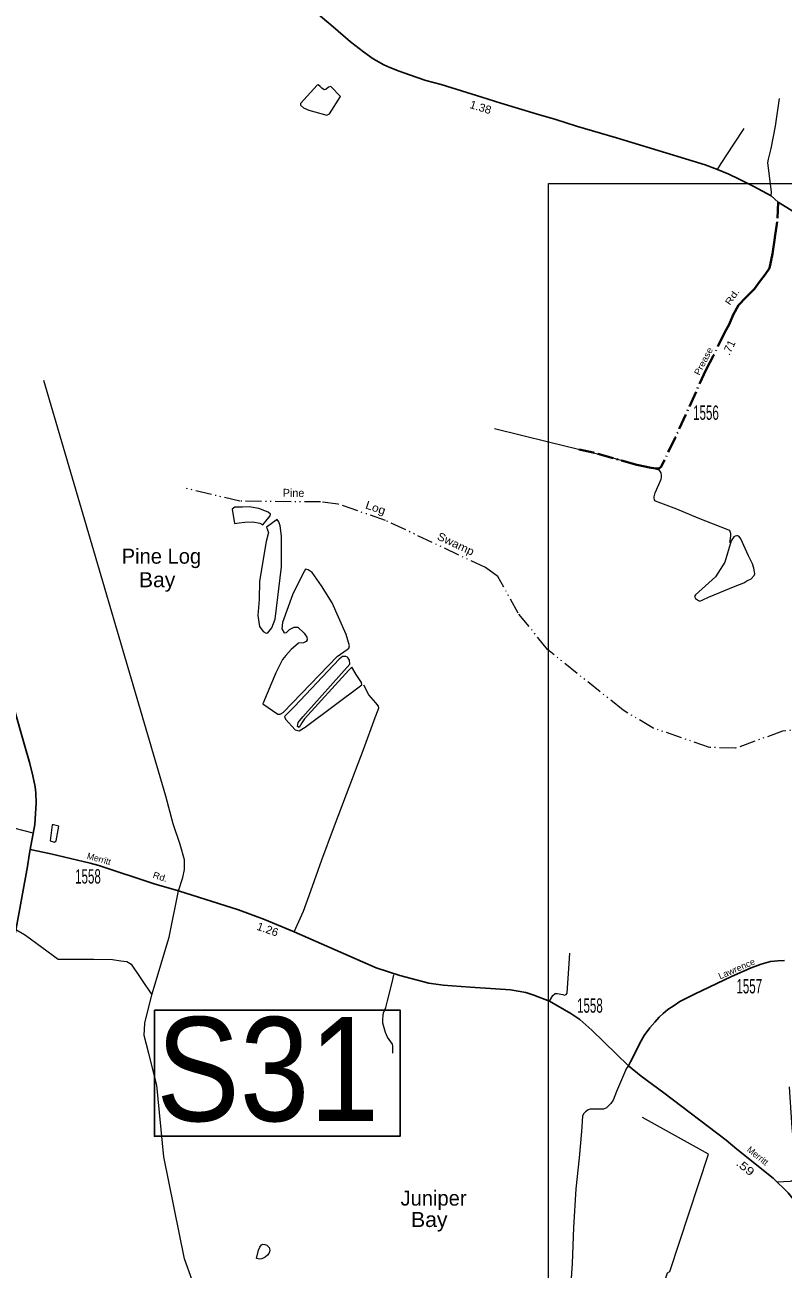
# Model space of a CAD drawing. Extents: x 603043 to 686688, y 20385 to 81526.
# Drawn here: x 628423 to 630793, y 65585 to 69471 of the extents above; entities that cross this region are included whole.
import ezdxf
from ezdxf.enums import TextEntityAlignment as Align

# ---------------------------------------------------------------- set-up
doc = ezdxf.new("R2010")
doc.units = 0
doc.header["$LTSCALE"] = 10
doc.linetypes.add('DASH_DOUBLE_DOT', pattern=[9.2, 5, -1.2, 0.3, -1.2, 0.3, -1.2])
doc.linetypes.add('DOT_DASHED', pattern=[7.7, 5, -1.2, 0.3, -1.2])
for name, color, linetype, lineweight in [('11', 7, 'Continuous', 40), ('17', 7, 'Continuous', 40), ('31', 7, 'Continuous', 35), ('32', 7, 'Continuous', 25), ('35', 7, 'Continuous', 13), ('59', 7, 'Continuous', 13), ('60', 7, 'Continuous', 13), ('63', 7, 'Continuous', 13)]:
    doc.layers.add(name, color=color, linetype=linetype, lineweight=lineweight)
doc.layers.add('21', color=7, linetype='Continuous')
doc.layers.add('8', color=7, linetype='Continuous')

msp = doc.modelspace()

# ---------------------------------------------------------------- linework, layer by layer
at = {"layer": '31', "lineweight": 25}
msp.add_lwpolyline([(628828.12, 66393.68), (629595.47, 66393.68), (629595.47, 65999.75), (628828.12, 65999.75)], close=True, dxfattribs=at)
at = {"layer": '32'}
for points in [[(630777.3, 68917.14), (630755.53, 68937.32), (630700.81, 68966.85), (630654.68, 68989.93), (630623.03, 69005.5), (630587.62, 69019.46), (630548.46, 69033.95), (630450.29, 69064.55), (630271.66, 69118.77), (630147.2, 69155.28), (630082.29, 69176.21), (630021.14, 69193.39), (629910.63, 69227.21), (629851.09, 69246), (629723.95, 69284.66), (629676.21, 69298.08), (629625.24, 69315.26), (629593.06, 69326.53), (629563.55, 69338.34), (629544.78, 69346.93), (629520.64, 69360.35), (629511.52, 69365.72), (629481.48, 69386.66), (629441.02, 69418.32), (629386.43, 69465.53), (629313.73, 69526.53)], [(631097.02, 68725.77), (630927.42, 68825.37), (630777.3, 68917.14)], [(628439.67, 66895.35), (628454.74, 66973.36), (628458.48, 67041.2), (628457.41, 67072.34), (628455.26, 67091.66), (628448.55, 67125.25), (628438.32, 67164.56), (628420.93, 67225.34), (628389.28, 67339.15), (628348.51, 67475.5), (628308.28, 67610.25)], [(628289.49, 66078.02), (628297.85, 66130.44), (628310.23, 66198.84), (628349.27, 66396.32), (628360.1, 66460.3), (628393.94, 66637.18), (628431.32, 66842.64), (628436.77, 66878.02), (628439.67, 66895.35)], [(628439.67, 66895.35), (628504.79, 66881.88), (628627.23, 66852.8), (628654.14, 66845.26), (628827.71, 66788.71), (628903.33, 66766.62), (629090.36, 66706.84), (629172.44, 66677.21), (629264.2, 66638.43), (629521.2, 66525.87), (629594.39, 66502.17), (629685.08, 66478.47), (629730.29, 66472.01), (629814.25, 66465.01), (629877.99, 66461.58), (629941, 66456.93), (629988.9, 66448.31), (630013.12, 66440.77), (630062.9, 66421.92), (630129.64, 66383.68), (630157.36, 66364.29), (630194.5, 66330.89), (630309.13, 66219.94)], [(630796.48, 66549.03), (630775.49, 66547.41), (630753.16, 66545.8), (630724.09, 66537.72), (630692.88, 66525.87), (630631.52, 66498.4), (630516.07, 66443.46), (630470.06, 66420.3), (630451.76, 66407.91), (630432.38, 66396.07), (630417.31, 66383.68), (630404.93, 66371.83), (630391.48, 66356.21), (630376.14, 66338.44), (630358.65, 66314.2), (630345.19, 66290.5), (630331.2, 66262.49), (630316.13, 66232.33), (630309.13, 66219.94)], [(630309.13, 66219.94), (630348.92, 66187.35), (630419.77, 66135.05), (630614.46, 65987.28), (630647.44, 65959.32), (630761, 65868.69), (630808.03, 65823.08), (630845.23, 65777.41), (630858.74, 65757.33), (630881.92, 65714.69), (630890.51, 65701.9), (630922.35, 65634.33), (630951.91, 65544.23), (630961.62, 65489.36), (630965.52, 65467.89)]]:
    msp.add_lwpolyline(points, dxfattribs=at)
at = {"layer": '32', "linetype": 'DOT_DASHED', "lineweight": 40}
msp.add_lwpolyline([(630777.3, 68917.14), (630774.33, 68856.17), (630766.46, 68806), (630759.54, 68756.38), (630750.32, 68711.38), (630736.48, 68691.76), (630719.18, 68668.68), (630703.03, 68646.75), (630676.51, 68620.21), (630653.44, 68595.63), (630636.15, 68565.63), (630623.46, 68535.62), (630610.67, 68511.35), (630575.46, 68438.15), (630551.96, 68395.18), (630455.58, 68181.41), (630411.28, 68090.9), (630407.59, 68087.41), (630403.07, 68085.56), (630397.53, 68085.77), (630380.69, 68088.23), (630335.72, 68097.48), (630199.29, 68135.28), (630154.77, 68145.33)], dxfattribs=at)
at = {"layer": '35'}
for p, q in [((629890.46, 68210.85), (630059.86, 68168.93)), ((628449.56, 66946.58), (628360.55, 66969.14))]:
    msp.add_line(p, q, dxfattribs=at)
for points in [[(630755.53, 68937.32), (630756.07, 68949.67), (630744.26, 69040.39), (630746.95, 69052.2), (630755.53, 69085.49), (630768.94, 69155.28), (630780.74, 69241.17)], [(630587.62, 69019.46), (630599.42, 69038.25), (630638.05, 69098.91), (630670.71, 69147.75)], [(630059.86, 68168.93), (630195.47, 68135.36), (630233.19, 68126.15), (630312.51, 68104.35), (630405.15, 68081.38)], [(630626.26, 67854.38), (630628.59, 67867.47), (630629.49, 67876.15), (630629.23, 67882.79), (630627.42, 67888.56), (630625.58, 67890.98), (630622.51, 67892.81), (630526.73, 67930.41), (630460.28, 67958.3), (630393.78, 67983.81), (630392.53, 67984.99), (630390.74, 67987.46), (630389.46, 67993.53), (630389.47, 67997.18), (630392.49, 68009.27), (630404.07, 68035.61), (630410.98, 68052.5), (630412.83, 68058.94), (630412.97, 68063.47), (630411.06, 68071.74), (630405.15, 68081.38)], [(629264.2, 66638.43), (629294.07, 66702.53), (629316.68, 66766.62), (629350.85, 66863.57), (629387.18, 66961.59), (629428.35, 67068.78), (629480.83, 67207.73), (629517.7, 67307.91), (629527.39, 67331.61), (629529.54, 67337.54), (629528.46, 67342.92), (629520.12, 67353.16), (629498.05, 67379.01), (629481.91, 67409.17)], [(630062.9, 66421.92), (630073.13, 66439.69), (630080.66, 66445.62), (630086.05, 66445.62), (630104.35, 66442.38), (630109.19, 66440.77), (630115.11, 66442.38), (630117.26, 66446.69), (630123.72, 66539.33), (630125.6, 66572.19)], [(629573.46, 66259.63), (629572.84, 66280.98), (629571.62, 66287.04), (629556.33, 66309.59), (629550.2, 66323.61), (629542.24, 66352.85), (629542.21, 66363.83), (629542.81, 66378.45), (629543.97, 66385.13), (629550.65, 66402.19), (629556.72, 66422.38), (629571.26, 66479.64), (629576.06, 66504.06)], [(630309.13, 66219.94), (630302.94, 66212.94), (630271.73, 66139.15), (630260.96, 66112.22), (630254.51, 66102.53), (630245.89, 66093.37), (630241.05, 66089.06), (630230.82, 66084.76), (630218.45, 66084.76), (630199.61, 66084.76), (630189.92, 66084.22), (630182.92, 66082.06), (630175.39, 66076.14), (630169.2, 66070.21), (630165.43, 66062.13), (630162.2, 66014.74), (630155.74, 65932.33), (630145.25, 65835.92), (630137.44, 65714.74), (630133.41, 65602.17), (630127.22, 65512.22)], [(630772.6, 65857.12), (630814.05, 65859.66), (630818.89, 65860.85), (630824.36, 65863.3), (630832.27, 65871.86), (630835.32, 65877.96), (630835.28, 65885.28), (630820.43, 66026.04), (630812.27, 66154.05)]]:
    msp.add_lwpolyline(points, dxfattribs=at)
msp.add_lwpolyline([(629147.38, 65617.87), (629153.64, 65644.35), (629157.28, 65653.66), (629163.02, 65660.58), (629167.26, 65662.37), (629172.78, 65662.02), (629178.9, 65659.45), (629186.85, 65652.8), (629188.81, 65644.27), (629187.59, 65638.78), (629185.09, 65633.94), (629180.87, 65628.57), (629174.13, 65622.5), (629163.75, 65617.1), (629157.14, 65616.08)], close=True, dxfattribs=at)
at = {"layer": '59'}
msp.add_line((628508.37, 66972.48), (628501.93, 66922.56), dxfattribs=at)
for points in [[(628819.91, 66441.31), (628874.44, 66621.44), (628903.33, 66766.62), (628916.52, 66808.09), (628921.9, 66832.87), (628922.44, 66863.03), (628908.98, 66910.97), (628886.38, 66975.6), (628864.04, 67062.31), (628482.44, 68360.34)], [(627634.77, 67339.69), (627832.84, 67170.03), (628164.37, 66875.96), (628366.74, 66664.83), (628392.03, 66647.59), (628424.87, 66627.66), (628527.39, 66553.34), (628638.8, 66553.34), (628696.66, 66551.72), (628723.57, 66547.95), (628741.87, 66545.8), (628755.25, 66537.77), (628819.91, 66441.31)], [(628501.93, 66922.56), (628515.88, 66918.26), (628521.24, 66923.1), (628529.83, 66968.73), (628520.71, 66970.34), (628513.2, 66972.48), (628508.37, 66972.48)], [(629735.4, 64820.66), (629709.57, 64817.43), (629691.27, 64807.73), (629654.67, 64818.5), (629499.94, 64843.28), (629459.57, 64856.75), (629238.06, 64974.12), (629182, 65029.22), (629042.06, 65273), (629031.69, 65319.2), (628988.44, 65398.07), (628970.44, 65453.43), (628970.44, 65483.43), (628922, 65616.39), (628857.94, 65935.7), (628835.25, 66159.62), (628810.22, 66258.18), (628795.69, 66314.2), (628797.84, 66353.52), (628819.91, 66441.31)], [(630353.81, 64615.45), (630336, 64640.52), (630256.44, 65037.13), (630430.75, 65572.77), (630438.38, 65577.62), (630559.38, 65944.27), (630353.62, 66058.32)]]:
    msp.add_lwpolyline(points, dxfattribs=at)
at = {"layer": '59', "linetype": 'DASH_DOUBLE_DOT'}
msp.add_lwpolyline([(631810.62, 66522.76), (631792.62, 66535.12), (631554, 66577.81), (631465, 66608.55), (631383.56, 66669.16), (631279.38, 66786.22), (631055, 67181.67), (631014.19, 67227.47), (630943.12, 67267.88), (630892.25, 67277.88), (630790.75, 67264.86), (630643.5, 67211.74), (630562.12, 67214.35), (630386.88, 67274.8), (630292.69, 67330.66), (630056.12, 67520.32), (629964.69, 67634.12), (629901, 67748.39), (629862.88, 67776.15), (629550.19, 67923.3), (629402.62, 67974.21), (629346.88, 67981.3), (629095.38, 67983.23), (628917.38, 68025.73)], dxfattribs=at)
at = {"layer": '60'}
for points in [[(629336.1, 69283.05), (629284.6, 69225.6), (629284.6, 69220.77), (629293.72, 69212.72), (629310.89, 69205.2), (629366.68, 69189.64)], [(629366.68, 69189.64), (629374.72, 69193.39), (629409.59, 69248.15), (629379.55, 69278.75), (629372.04, 69277.14), (629363.99, 69269.09), (629358.63, 69268.01), (629351.66, 69273.38), (629345.76, 69278.75), (629339.86, 69284.12), (629336.1, 69283.05)], [(629079.14, 67965.1), (629070.56, 67958.66), (629078.07, 67913.57), (629093.09, 67915.71), (629110.26, 67917.86), (629136.01, 67918.93), (629157.47, 67914.64), (629167.12, 67909.27)], [(629167.12, 67909.27), (629185.36, 67932.89), (629189.65, 67938.26), (629190.72, 67942.55), (629183.21, 67949), (629154.25, 67960.81), (629124.21, 67966.18), (629102.75, 67965.1), (629090.95, 67965.1), (629079.14, 67965.1)], [(629211.11, 67926.45), (629177.85, 67902.83), (629184.29, 67885.65), (629176.78, 67857.73), (629156.39, 67733.19), (629155.32, 67676.28), (629151.03, 67626.89), (629156.39, 67592.53), (629168.19, 67576.43), (629176.78, 67571.06)], [(629176.78, 67571.06), (629182.14, 67572.13), (629195.02, 67588.24), (629205.75, 67615.08), (629225.06, 67778.28), (629225.06, 67873.84), (629220.77, 67906.05), (629216.47, 67918.93), (629211.11, 67926.45)], [(630638.05, 67871.69), (630630, 67859.34), (630610.15, 67793.31), (630581.72, 67747.68), (630518.96, 67691.31), (630515.2, 67685.95), (630518.96, 67680.04), (630528.08, 67673.06), (630532.37, 67670.91), (630541.49, 67675.74), (630559.19, 67683.8)], [(630559.19, 67683.8), (630642.88, 67717.62), (630656.29, 67722.99), (630669.7, 67728.36), (630678.82, 67734.26), (630692.77, 67741.24), (630702.42, 67751.44), (630704.03, 67756.81), (630703.49, 67763.25), (630701.35, 67774.52), (630696.52, 67787.41), (630684.18, 67813.18), (630660.04, 67866.32), (630654.68, 67873.3), (630651.46, 67875.45), (630647.7, 67875.45), (630642.88, 67874.38), (630638.05, 67871.69)], [(629167.12, 67350.96), (629213.26, 67318.75), (629220.77, 67318.75), (629230.42, 67323.04), (629316.25, 67412.16), (629398.86, 67498.05), (629429.98, 67520.6), (629435.34, 67524.89), (629437.49, 67531.33), (629426.76, 67566.77), (629383.84, 67665.54), (629350.58, 67719.23), (629320.54, 67761.1), (629308.74, 67768.62), (629300.16, 67770.77), (629291.58, 67756.81), (629259.39, 67691.31)], [(629259.39, 67691.31), (629228.28, 67604.35), (629226.13, 67585.02), (629233.64, 67572.13), (629241.15, 67573.21), (629249.73, 67582.87), (629264.75, 67590.39), (629276.56, 67590.39), (629295.87, 67571.06), (629304.45, 67559.25), (629305.52, 67550.66), (629302.3, 67545.29), (629293.72, 67541), (629278.7, 67539.92), (629255.1, 67520.6), (629239, 67501.27), (629228.28, 67489.46), (629207.89, 67447.59), (629167.12, 67350.96)], [(629438.56, 67474.43), (629437.49, 67487.31), (629431.05, 67495.9), (629425.69, 67498.05), (629416.03, 67498.05), (629405.3, 67490.53), (629265.83, 67342.37), (629234.71, 67311.23), (629237.93, 67302.64)], [(629237.93, 67302.64), (629267.97, 67269.36), (629280.85, 67266.14), (629299.09, 67277.95), (629476.11, 67410.01), (629475.04, 67417.52), (629458.95, 67442.22), (629445, 67464.77), (629435.34, 67456.18), (629296.94, 67303.71), (629288.36, 67290.83), (629280.85, 67276.87), (629275.48, 67280.09), (629277.63, 67291.9), (629291.58, 67310.16), (629438.56, 67474.43)]]:
    msp.add_lwpolyline(points, dxfattribs=at)
at = {"layer": '63'}
for p, q in [((630059.86, 66419.98), (630059.86, 68168.93)), ((630059.86, 65345.17), (630059.86, 66419.98))]:
    msp.add_line(p, q, dxfattribs=at)
for points in [[(630059.86, 68168.93), (630059.86, 68975.75), (630671.92, 68975.75)], [(630671.92, 68975.75), (630764.12, 68975.75), (631331.73, 68975.75), (631569.17, 68975.75), (633007.27, 68975.75), (633997.56, 68975.75), (634433.13, 68975.75), (635624.66, 68975.75), (635933.35, 68975.75), (637734.33, 68975.75)]]:
    msp.add_lwpolyline(points, dxfattribs=at)

# ---------------------------------------------------------------- texts
at = {"layer": '11'}
for s, rotation, width, p in [('Rd.', 54.503, 1.3, (630641.44, 68616.03)), ('Prease', 62.395, 1.1, (630552.52, 68416.09)), ('Rd.', 342.243, 1.1, (628843.17, 66800.73)), ('Lawrence', 23.415, 1.05, (630651.38, 66513.91))]:
    msp.add_text(s, height=20, rotation=rotation, dxfattribs=dict(at, width=width)).set_placement(p, align=Align.CENTER)
for rotation, p in [(344.346, (628652.16, 66856.88)), (321.408, (630707.18, 65930.84))]:
    msp.add_text('Merritt', height=20, rotation=rotation, dxfattribs=at).set_placement(p, align=Align.CENTER)
at = {"layer": '17'}
for s, rotation, width, p in [('1.38', 342.91, 1.05, (629843.7, 69202.14)), ('1.26', 341.064, 1.05, (629177.85, 66634.31)), ('.59', 321.408, 1.3, (630666.78, 65892.71))]:
    msp.add_text(s, height=25, rotation=rotation, dxfattribs=dict(at, width=width)).set_placement(p, align=Align.CENTER)
msp.add_text('.71', height=25, rotation=64.311, dxfattribs=at).set_placement((630634.82, 68457.95), align=Align.CENTER)
at = {"layer": '21'}
msp.add_text('Pine', height=25, rotation=359.559, dxfattribs=at).set_placement((629262.85, 67996.94), align=Align.CENTER)
for s, rotation, width, p in [('Log', 340.967, 1.15, (629515.25, 67951.23)), ('Swamp', 334.797, 1.1, (629764.59, 67838.98))]:
    msp.add_text(s, height=25, rotation=rotation, dxfattribs=dict(at, width=width)).set_placement(p, align=Align.CENTER)
for s, p in [('Pine Log', (628849.92, 67788.31)), ('Juniper', (629700.25, 65783.1))]:
    msp.add_text(s, height=47, dxfattribs=at).set_placement(p, align=Align.CENTER)
at = {"layer": '21', "width": 1.05}
for p in [(628836.56, 67714.76), (629686.88, 65716.24)]:
    msp.add_text('Bay', height=47, dxfattribs=at).set_placement(p, align=Align.CENTER)
at = {"layer": '31', "width": 0.9}
msp.add_text('S31', height=325, dxfattribs=at).set_placement((628833.82, 66047.14))
at = {"layer": '8', "width": 0.6}
for s, p in [('1556', (630551.42, 68237.58)), ('1558', (628620.41, 66789.03)), ('1557', (630686.67, 66445.99)), ('1558', (630188.78, 66385.62))]:
    msp.add_text(s, height=45, dxfattribs=at).set_placement(p, align=Align.CENTER)

doc.saveas('drawing.dxf')
